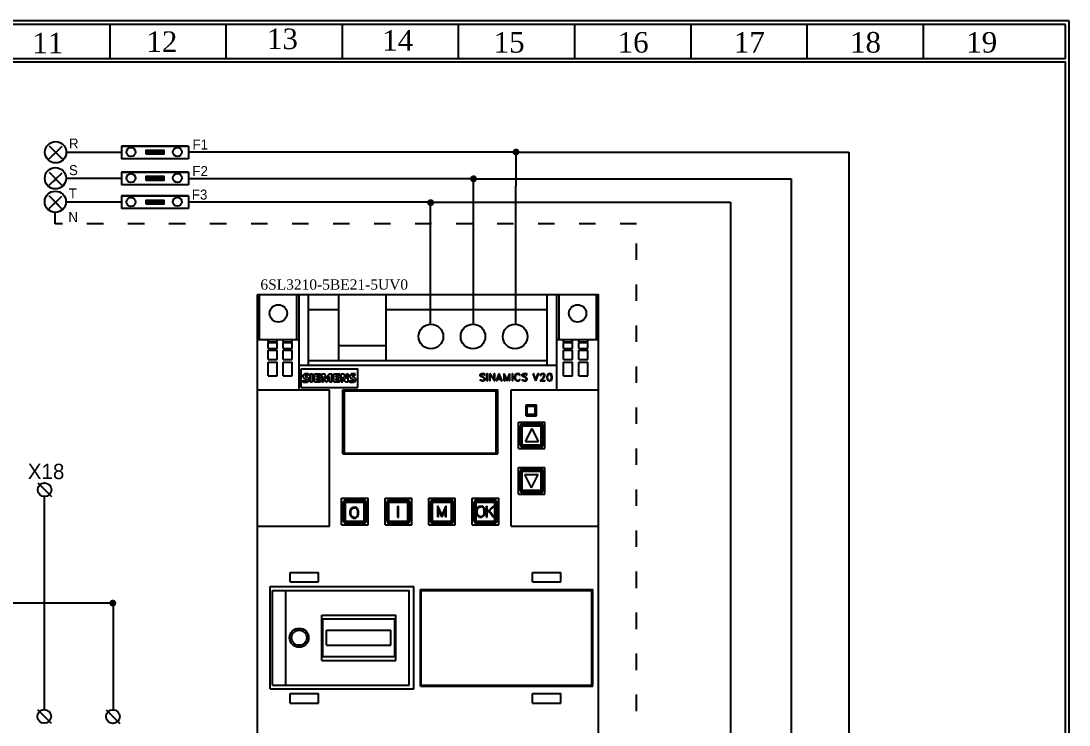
# Model space of a CAD drawing. Header units: millimetres. Extents: x 1989 to 2317, y -310 to -97.
# Drawn here: x 2163.9 to 2317.2, y -199.8 to -96.8 of the extents above; entities that cross this region are included whole.
import ezdxf

# ---------------------------------------------------------------- set-up
doc = ezdxf.new("R2010")
doc.units = ezdxf.units.MM
doc.header["$LTSCALE"] = 0.2
doc.linetypes.add('ACAD_ISO03W100', pattern=[30, 12, -18])
doc.linetypes.add('phl_thick', pattern=[0])
doc.layers.add('projection', color=7, linetype='Continuous')
doc.styles.add('20', font='BKANT.TTF')
doc.styles.add('BOOK', font='BKANT.TTF', dxfattribs={"height": 3})
doc.styles.get("Standard").update_dxf_attribs({"font": 'times.ttf'})

# ---------------------------------------------------------------- blocks, each defined once
blk = doc.blocks.new('TERMINAL')
blk.add_line((-1, 0), (1, -2))
blk.add_circle((0, -1), 1)

msp = doc.modelspace()

# ---------------------------------------------------------------- linework, layer by layer
at = {"color": 10}
for p, q in [((2317.24, -96.78), (1989.4, -96.78)), ((2317.24, -309.67), (2317.24, -96.78))]:
    msp.add_line(p, q, dxfattribs=at)
for p, q in [((2316.74, -97.28), (1989.9, -97.28)), ((2176.9, -97.28), (2176.9, -102.28)), ((2193.9, -102.28), (2193.9, -97.28)), ((2210.9, -97.28), (2210.9, -102.28)), ((2227.9, -102.28), (2227.9, -97.28)), ((2244.9, -97.28), (2244.9, -102.28)), ((2261.9, -97.28), (2261.9, -102.28)), ((2278.9, -97.28), (2278.9, -102.28)), ((2295.9, -97.28), (2295.9, -102.28)), ((2316.74, -102.28), (2316.74, -97.28)), ((1989.9, -102.28), (2316.74, -102.28)), ((1989.9, -102.78), (2316.74, -102.78)), ((2316.74, -309.17), (2316.74, -102.78)), ((2168.04, -116.96), (2169.93, -115.12)), ((2169.9, -116.97), (2168.06, -115.1)), ((2168.98, -116.04), (2168.67, -116.35)), ((2168.98, -116.04), (2169.9, -116.97)), ((2170.51, -115.99), (2178.6, -115.99)), ((2178.6, -115.08), (2188.42, -115.08)), ((2188.42, -115.08), (2178.6, -115.08)), ((2178.6, -115.08), (2178.6, -116.93)), ((2182.19, -115.99), (2184.81, -115.99)), ((2182.34, -116.28), (2182.34, -115.7)), ((2184.64, -116.28), (2184.64, -115.7)), ((2188.42, -115.08), (2188.42, -116.93)), ((2236.31, -115.99), (2188.5, -115.99)), ((2236.31, -115.99), (2285.01, -115.99)), ((2236.31, -115.99), (2236.31, -120.89)), ((2285.01, -115.99), (2285.01, -212.23)), ((2188.42, -116.93), (2178.6, -116.93)), ((2168.03, -120.83), (2169.92, -119)), ((2169.9, -120.84), (2168.05, -118.97)), ((2178.6, -118.89), (2188.42, -118.89)), ((2188.42, -118.89), (2178.6, -118.89)), ((2178.6, -118.89), (2178.6, -120.74)), ((2182.34, -120.1), (2182.34, -119.51)), ((2184.64, -120.1), (2184.64, -119.51)), ((2188.42, -118.89), (2188.42, -120.74)), ((2168.97, -119.91), (2168.66, -120.22)), ((2168.97, -119.91), (2169.9, -120.84)), ((2170.48, -119.8), (2178.58, -119.8)), ((2188.42, -120.74), (2178.6, -120.74)), ((2182.19, -119.8), (2184.81, -119.8)), ((2230.09, -119.89), (2188.5, -119.89)), ((2230.09, -141.16), (2230.09, -119.89)), ((2230.09, -119.89), (2276.6, -119.89)), ((2236.31, -141.15), (2236.31, -120.89)), ((2276.6, -119.89), (2276.6, -212.15)), ((2168, -124.23), (2169.88, -122.4)), ((2169.86, -124.25), (2168.01, -122.38)), ((2178.6, -122.37), (2188.42, -122.37)), ((2188.42, -122.37), (2178.6, -122.37)), ((2178.6, -122.37), (2178.6, -124.22)), ((2188.42, -122.37), (2188.42, -124.22)), ((2168.94, -123.31), (2168.63, -123.62)), ((2168.94, -123.31), (2169.86, -124.25)), ((2170.47, -123.23), (2178.6, -123.23)), ((2182.19, -123.28), (2184.81, -123.28)), ((2182.34, -123.57), (2182.34, -122.99)), ((2184.64, -123.57), (2184.64, -122.99)), ((2223.82, -123.28), (2188.4, -123.28)), ((2223.82, -141.14), (2223.82, -123.28)), ((2223.82, -123.28), (2267.69, -123.28)), ((2267.69, -123.28), (2267.69, -212.09)), ((2188.42, -124.22), (2178.6, -124.22)), ((2167.29, -166.37), (2167.29, -197.52)), ((2130.29, -181.86), (2177.36, -181.91)), ((2177.36, -181.91), (2177.36, -197.55))]:
    msp.add_line(p, q)
at = {"linetype": 'ACAD_ISO03W100'}
for p, q in [((2168.9, -126.44), (2168.9, -124.79)), ((2253.95, -126.44), (2168.9, -126.44)), ((2253.95, -239.74), (2253.95, -126.44))]:
    msp.add_line(p, q, dxfattribs=at)
for points in [[(2182.19, -116.28), (2182.19, -115.7), (2184.81, -115.7), (2184.81, -116.28)], [(2182.19, -120.1), (2182.19, -119.51), (2184.81, -119.51), (2184.81, -120.1)], [(2182.19, -123.57), (2182.19, -122.99), (2184.81, -122.99), (2184.81, -123.57)]]:
    msp.add_lwpolyline(points, close=True)
at = {"const_width": 0.5}
for points in [[(2236.08, -115.96, 1), (2236.58, -115.96, 1)], [(2229.86, -119.87, 1), (2230.36, -119.87, 1)], [(2223.59, -123.36, 1), (2224.09, -123.36, 1)], [(2177.08, -181.95, 1), (2177.58, -181.95, 1)]]:
    msp.add_lwpolyline(points, format="xyb", close=True, dxfattribs=at)
for centre, radius in [((2168.96, -115.99), 1.56), ((2179.98, -115.97), 0.657), ((2186.79, -115.95), 0.657), ((2168.94, -119.8), 1.56), ((2179.98, -119.78), 0.657), ((2186.79, -119.76), 0.657), ((2168.92, -123.24), 1.56), ((2179.98, -123.26), 0.657), ((2186.78, -123.24), 0.657)]:
    msp.add_circle(centre, radius)
at = {"layer": 'projection', "color": 7, "linetype": 'phl_thick'}
for p, q in [((2198.5, -136.79), (2248.38, -136.79)), ((2198.5, -143.39), (2198.5, -136.79)), ((2198.77, -143.39), (2198.77, -136.79)), ((2204.26, -143.39), (2204.26, -136.79)), ((2204.59, -136.8), (2205.98, -136.8)), ((2204.59, -150.74), (2204.59, -136.8)), ((2205.92, -136.8), (2205.92, -136.79)), ((2205.98, -136.8), (2210.41, -136.8)), ((2205.98, -147.15), (2205.98, -136.8)), ((2210.41, -146.48), (2210.41, -136.8)), ((2217.34, -136.8), (2242.28, -136.8)), ((2217.34, -146.48), (2217.34, -136.8)), ((2240.9, -147.15), (2240.9, -136.8)), ((2240.95, -136.8), (2240.95, -136.79)), ((2242.28, -150.74), (2242.28, -136.8)), ((2242.62, -143.39), (2242.62, -136.79)), ((2248.1, -143.39), (2248.1, -136.79)), ((2248.38, -143.39), (2248.38, -136.79)), ((2205.98, -139.01), (2210.41, -139.01)), ((2217.34, -139.01), (2240.9, -139.01)), ((2198.5, -143.39), (2204.59, -143.39)), ((2198.5, -219.93), (2198.5, -143.39)), ((2200.05, -143.71), (2200.05, -143.39)), ((2200.05, -143.71), (2201.37, -143.71)), ((2200.05, -143.84), (2201.37, -143.84)), ((2200.05, -144.69), (2200.05, -143.84)), ((2201.37, -143.71), (2201.37, -143.39)), ((2201.37, -144.69), (2201.37, -143.84)), ((2202.27, -143.71), (2202.27, -143.39)), ((2202.27, -143.71), (2203.59, -143.71)), ((2202.27, -143.84), (2203.59, -143.84)), ((2202.27, -144.69), (2202.27, -143.84)), ((2203.59, -143.71), (2203.59, -143.39)), ((2203.59, -144.69), (2203.59, -143.84)), ((2242.28, -143.39), (2243.29, -143.39)), ((2243.29, -143.39), (2244.61, -143.39)), ((2243.29, -143.71), (2243.29, -143.39)), ((2243.29, -143.71), (2244.61, -143.71)), ((2243.29, -143.84), (2244.61, -143.84)), ((2243.29, -144.69), (2243.29, -143.84)), ((2244.61, -143.39), (2245.5, -143.39)), ((2244.61, -143.71), (2244.61, -143.39)), ((2244.61, -144.69), (2244.61, -143.84)), ((2245.5, -143.39), (2246.82, -143.39)), ((2245.5, -143.71), (2245.5, -143.39)), ((2245.5, -143.71), (2246.82, -143.71)), ((2245.5, -143.84), (2246.82, -143.84)), ((2245.5, -144.69), (2245.5, -143.84)), ((2246.82, -143.39), (2248.38, -143.39)), ((2246.82, -143.71), (2246.82, -143.39)), ((2246.82, -144.69), (2246.82, -143.84)), ((2248.38, -219.93), (2248.38, -143.39)), ((2200.05, -144.69), (2201.37, -144.69)), ((2200.05, -144.95), (2201.37, -144.95)), ((2200.05, -146.33), (2200.05, -144.95)), ((2201.37, -146.33), (2201.37, -144.95)), ((2202.27, -144.69), (2203.59, -144.69)), ((2202.27, -144.95), (2203.59, -144.95)), ((2202.27, -146.33), (2202.27, -144.95)), ((2203.59, -146.33), (2203.59, -144.95)), ((2210.41, -144.27), (2217.34, -144.27)), ((2243.29, -144.69), (2244.61, -144.69)), ((2243.29, -144.95), (2244.61, -144.95)), ((2243.29, -146.33), (2243.29, -144.95)), ((2244.61, -146.33), (2244.61, -144.95)), ((2245.5, -144.69), (2246.82, -144.69)), ((2245.5, -144.95), (2246.82, -144.95)), ((2245.5, -146.33), (2245.5, -144.95)), ((2246.82, -146.33), (2246.82, -144.95)), ((2200.05, -146.33), (2201.37, -146.33)), ((2200.05, -146.72), (2201.37, -146.72)), ((2200.05, -148.68), (2200.05, -146.72)), ((2201.37, -148.68), (2201.37, -146.72)), ((2202.27, -146.33), (2203.59, -146.33)), ((2202.27, -146.72), (2203.59, -146.72)), ((2202.27, -148.68), (2202.27, -146.72)), ((2203.59, -148.68), (2203.59, -146.72)), ((2204.59, -147.15), (2242.28, -147.15)), ((2205.98, -146.48), (2240.9, -146.48)), ((2243.29, -146.33), (2244.61, -146.33)), ((2243.29, -146.72), (2244.61, -146.72)), ((2243.29, -148.68), (2243.29, -146.72)), ((2244.61, -148.68), (2244.61, -146.72)), ((2245.5, -146.33), (2246.82, -146.33)), ((2245.5, -146.72), (2246.82, -146.72)), ((2245.5, -148.68), (2245.5, -146.72)), ((2246.82, -148.68), (2246.82, -146.72)), ((2200.05, -148.68), (2201.37, -148.68)), ((2202.27, -148.68), (2203.59, -148.68)), ((2204.87, -147.66), (2213.18, -147.66)), ((2204.87, -150.43), (2204.87, -147.66)), ((2205.96, -148.65), (2205.96, -148.43)), ((2206.22, -148.42), (2206.57, -148.42)), ((2206.22, -149.6), (2206.22, -148.42)), ((2206.57, -149.6), (2206.57, -148.42)), ((2206.85, -148.42), (2207.72, -148.42)), ((2206.85, -149.6), (2206.85, -148.42)), ((2207.19, -148.63), (2207.72, -148.63)), ((2207.19, -148.9), (2207.19, -148.63)), ((2207.72, -148.63), (2207.72, -148.42)), ((2207.93, -148.42), (2208.36, -148.42)), ((2207.93, -149.6), (2207.93, -148.42)), ((2208.66, -149.14), (2208.36, -148.42)), ((2208.66, -149.14), (2208.97, -148.42)), ((2208.97, -148.42), (2209.39, -148.42)), ((2209.39, -149.6), (2209.39, -148.42)), ((2209.65, -148.42), (2210.53, -148.42)), ((2209.65, -149.6), (2209.65, -148.42)), ((2210, -148.63), (2210.53, -148.63)), ((2210, -148.9), (2210, -148.63)), ((2210.53, -148.63), (2210.53, -148.42)), ((2210.74, -148.42), (2211.12, -148.42)), ((2210.74, -149.6), (2210.74, -148.42)), ((2211.54, -149.16), (2211.12, -148.42)), ((2211.54, -148.42), (2211.77, -148.42)), ((2211.54, -149.16), (2211.54, -148.42)), ((2211.77, -149.6), (2211.77, -148.42)), ((2212.79, -148.65), (2212.79, -148.43)), ((2213.18, -150.43), (2213.18, -147.66)), ((2231.07, -148.52), (2231.17, -148.42)), ((2231.07, -148.63), (2231.07, -148.52)), ((2231.12, -148.74), (2231.07, -148.63)), ((2231.17, -148.79), (2231.12, -148.74)), ((2231.14, -148.53), (2231.19, -148.49)), ((2231.14, -148.63), (2231.14, -148.53)), ((2231.19, -148.72), (2231.14, -148.63)), ((2231.17, -148.42), (2231.33, -148.36)), ((2231.19, -148.49), (2231.33, -148.44)), ((2231.29, -148.77), (2231.19, -148.72)), ((2231.33, -148.36), (2231.54, -148.36)), ((2231.33, -148.44), (2231.53, -148.44)), ((2231.63, -148.49), (2231.53, -148.44)), ((2231.69, -148.42), (2231.54, -148.36)), ((2231.68, -148.54), (2231.63, -148.49)), ((2231.68, -148.54), (2231.81, -148.54)), ((2231.81, -148.54), (2231.69, -148.42)), ((2232.08, -148.36), (2232.16, -148.36)), ((2232.08, -149.45), (2232.08, -148.36)), ((2232.16, -149.45), (2232.16, -148.36)), ((2232.48, -148.36), (2232.5, -148.36)), ((2232.48, -149.45), (2232.48, -148.36)), ((2233.14, -149.25), (2232.5, -148.36)), ((2233.2, -149.45), (2232.56, -148.56)), ((2232.56, -149.45), (2232.56, -148.56)), ((2233.14, -148.36), (2233.22, -148.36)), ((2233.14, -149.25), (2233.14, -148.36)), ((2233.22, -149.45), (2233.22, -148.36)), ((2233.45, -149.45), (2233.86, -148.36)), ((2233.65, -149.12), (2233.87, -148.55)), ((2233.86, -148.36), (2233.88, -148.36)), ((2234.09, -149.12), (2233.87, -148.55)), ((2234.29, -149.45), (2233.88, -148.36)), ((2234.59, -148.36), (2234.61, -148.36)), ((2234.59, -149.45), (2234.59, -148.36)), ((2235.01, -149.26), (2234.61, -148.36)), ((2235, -149.45), (2234.67, -148.68)), ((2234.67, -149.45), (2234.67, -148.68)), ((2235.01, -149.26), (2235.41, -148.36)), ((2235.02, -149.45), (2235.35, -148.68)), ((2235.35, -149.45), (2235.35, -148.68)), ((2235.41, -148.36), (2235.43, -148.36)), ((2235.43, -149.45), (2235.43, -148.36)), ((2235.81, -148.36), (2235.88, -148.36)), ((2235.81, -149.45), (2235.81, -148.36)), ((2235.88, -149.45), (2235.88, -148.36)), ((2236.15, -148.78), (2236.2, -148.62)), ((2236.2, -148.62), (2236.25, -148.52)), ((2236.23, -148.78), (2236.28, -148.63)), ((2236.25, -148.52), (2236.36, -148.42)), ((2236.28, -148.63), (2236.37, -148.48)), ((2236.36, -148.42), (2236.46, -148.36)), ((2236.37, -148.48), (2236.47, -148.44)), ((2236.46, -148.36), (2236.67, -148.36)), ((2236.47, -148.44), (2236.67, -148.44)), ((2236.78, -148.42), (2236.67, -148.36)), ((2236.76, -148.49), (2236.67, -148.44)), ((2236.81, -148.53), (2236.76, -148.49)), ((2236.88, -148.52), (2236.78, -148.42)), ((2236.87, -148.64), (2236.81, -148.53)), ((2236.87, -148.64), (2236.94, -148.64)), ((2236.94, -148.64), (2236.88, -148.52)), ((2237.22, -148.52), (2237.33, -148.42)), ((2237.22, -148.63), (2237.22, -148.52)), ((2237.27, -148.74), (2237.22, -148.63)), ((2237.33, -148.79), (2237.27, -148.74)), ((2237.29, -148.53), (2237.34, -148.49)), ((2237.29, -148.63), (2237.29, -148.53)), ((2237.34, -148.72), (2237.29, -148.63)), ((2237.33, -148.42), (2237.48, -148.36)), ((2237.34, -148.49), (2237.49, -148.44)), ((2237.44, -148.77), (2237.34, -148.72)), ((2237.48, -148.36), (2237.69, -148.36)), ((2237.49, -148.44), (2237.68, -148.44)), ((2237.78, -148.49), (2237.68, -148.44)), ((2237.84, -148.42), (2237.69, -148.36)), ((2237.83, -148.54), (2237.78, -148.49)), ((2237.83, -148.54), (2237.97, -148.54)), ((2237.97, -148.54), (2237.84, -148.42)), ((2239.24, -149.45), (2238.82, -148.36)), ((2238.82, -148.36), (2238.9, -148.36)), ((2239.25, -149.26), (2238.9, -148.36)), ((2239.25, -149.26), (2239.59, -148.36)), ((2239.25, -149.45), (2239.67, -148.36)), ((2239.59, -148.36), (2239.67, -148.36)), ((2239.93, -148.57), (2239.98, -148.47)), ((2239.93, -148.64), (2239.93, -148.57)), ((2239.93, -148.64), (2240, -148.64)), ((2239.98, -148.47), (2240.03, -148.42)), ((2240, -148.58), (2240.05, -148.48)), ((2240, -148.64), (2240, -148.58)), ((2240.03, -148.42), (2240.14, -148.36)), ((2240.05, -148.48), (2240.15, -148.44)), ((2240.14, -148.36), (2240.35, -148.36)), ((2240.15, -148.44), (2240.34, -148.44)), ((2240.44, -148.48), (2240.34, -148.44)), ((2240.45, -148.42), (2240.35, -148.36)), ((2240.49, -148.58), (2240.44, -148.48)), ((2240.44, -148.77), (2240.49, -148.68)), ((2240.51, -148.47), (2240.45, -148.42)), ((2240.49, -148.68), (2240.49, -148.58)), ((2240.56, -148.58), (2240.51, -148.47)), ((2240.51, -148.79), (2240.56, -148.68)), ((2240.56, -148.68), (2240.56, -148.58)), ((2240.88, -148.83), (2240.93, -148.57)), ((2240.93, -148.57), (2241.03, -148.42)), ((2240.95, -148.83), (2241, -148.58)), ((2241, -148.58), (2241.07, -148.48)), ((2241.03, -148.42), (2241.19, -148.36)), ((2241.07, -148.48), (2241.19, -148.44)), ((2241.19, -148.36), (2241.29, -148.36)), ((2241.19, -148.44), (2241.29, -148.44)), ((2241.45, -148.42), (2241.29, -148.36)), ((2241.42, -148.48), (2241.29, -148.44)), ((2241.48, -148.58), (2241.42, -148.48)), ((2241.56, -148.57), (2241.45, -148.42)), ((2241.54, -148.83), (2241.48, -148.58)), ((2241.61, -148.83), (2241.56, -148.57)), ((2243.29, -148.68), (2244.61, -148.68)), ((2245.5, -148.68), (2246.82, -148.68)), ((2205.15, -149.57), (2205.15, -149.33)), ((2205.78, -148.9), (2205.57, -148.8)), ((2206.22, -149.6), (2206.57, -149.6)), ((2206.85, -149.6), (2207.72, -149.6)), ((2207.19, -148.9), (2207.65, -148.9)), ((2207.19, -149.1), (2207.65, -149.1)), ((2207.19, -149.38), (2207.19, -149.1)), ((2207.19, -149.38), (2207.72, -149.38)), ((2207.65, -149.1), (2207.65, -148.9)), ((2207.72, -149.6), (2207.72, -149.38)), ((2207.93, -149.6), (2208.16, -149.6)), ((2208.49, -149.6), (2208.16, -148.82)), ((2208.16, -149.6), (2208.16, -148.82)), ((2208.49, -149.6), (2208.71, -149.6)), ((2208.71, -149.6), (2209.05, -148.82)), ((2209.05, -149.6), (2209.05, -148.82)), ((2209.05, -149.6), (2209.39, -149.6)), ((2209.65, -149.6), (2210.53, -149.6)), ((2210, -148.9), (2210.46, -148.9)), ((2210, -149.1), (2210.46, -149.1)), ((2210, -149.38), (2210, -149.1)), ((2210, -149.38), (2210.53, -149.38)), ((2210.46, -149.1), (2210.46, -148.9)), ((2210.53, -149.6), (2210.53, -149.38)), ((2210.74, -149.6), (2210.98, -149.6)), ((2211.4, -149.6), (2210.98, -148.85)), ((2210.98, -149.6), (2210.98, -148.85)), ((2211.4, -149.6), (2211.77, -149.6)), ((2211.99, -149.57), (2211.99, -149.33)), ((2212.62, -148.9), (2212.41, -148.8)), ((2231.17, -149.4), (2231.05, -149.28)), ((2231.05, -149.28), (2231.18, -149.28)), ((2231.28, -148.84), (2231.17, -148.79)), ((2231.33, -149.45), (2231.17, -149.4)), ((2231.24, -149.33), (2231.18, -149.28)), ((2231.33, -149.38), (2231.24, -149.33)), ((2231.53, -148.94), (2231.28, -148.84)), ((2231.54, -148.87), (2231.29, -148.77)), ((2231.33, -149.38), (2231.53, -149.38)), ((2231.33, -149.45), (2231.54, -149.45)), ((2231.63, -148.99), (2231.53, -148.94)), ((2231.53, -149.38), (2231.68, -149.33)), ((2231.64, -148.92), (2231.54, -148.87)), ((2231.54, -149.45), (2231.69, -149.4)), ((2231.68, -149.04), (2231.63, -148.99)), ((2231.75, -149.03), (2231.64, -148.92)), ((2231.73, -149.14), (2231.68, -149.04)), ((2231.68, -149.33), (2231.73, -149.28)), ((2231.69, -149.4), (2231.8, -149.29)), ((2231.73, -149.28), (2231.73, -149.14)), ((2231.8, -149.13), (2231.75, -149.03)), ((2231.8, -149.29), (2231.8, -149.13)), ((2232.08, -149.45), (2232.16, -149.45)), ((2232.48, -149.45), (2232.56, -149.45)), ((2233.2, -149.45), (2233.22, -149.45)), ((2233.45, -149.45), (2233.52, -149.45)), ((2233.52, -149.45), (2233.62, -149.19)), ((2233.62, -149.19), (2234.12, -149.19)), ((2233.65, -149.12), (2234.09, -149.12)), ((2234.22, -149.45), (2234.12, -149.19)), ((2234.22, -149.45), (2234.29, -149.45)), ((2234.59, -149.45), (2234.67, -149.45)), ((2235, -149.45), (2235.02, -149.45)), ((2235.35, -149.45), (2235.43, -149.45)), ((2235.81, -149.45), (2235.88, -149.45)), ((2236.15, -149.03), (2236.15, -148.78)), ((2236.2, -149.19), (2236.15, -149.03)), ((2236.25, -149.29), (2236.2, -149.19)), ((2236.23, -149.03), (2236.23, -148.78)), ((2236.28, -149.18), (2236.23, -149.03)), ((2236.36, -149.4), (2236.25, -149.29)), ((2236.37, -149.33), (2236.28, -149.18)), ((2236.46, -149.45), (2236.36, -149.4)), ((2236.47, -149.38), (2236.37, -149.33)), ((2236.46, -149.45), (2236.67, -149.45)), ((2236.47, -149.38), (2236.67, -149.38)), ((2236.67, -149.38), (2236.76, -149.33)), ((2236.67, -149.45), (2236.78, -149.4)), ((2236.76, -149.33), (2236.81, -149.28)), ((2236.78, -149.4), (2236.88, -149.29)), ((2236.81, -149.28), (2236.87, -149.17)), ((2236.87, -149.17), (2236.94, -149.17)), ((2236.88, -149.29), (2236.94, -149.17)), ((2237.33, -149.4), (2237.2, -149.28)), ((2237.2, -149.28), (2237.34, -149.28)), ((2237.43, -148.84), (2237.33, -148.79)), ((2237.48, -149.45), (2237.33, -149.4)), ((2237.39, -149.33), (2237.34, -149.28)), ((2237.49, -149.38), (2237.39, -149.33)), ((2237.68, -148.94), (2237.43, -148.84)), ((2237.69, -148.87), (2237.44, -148.77)), ((2237.48, -149.45), (2237.69, -149.45)), ((2237.49, -149.38), (2237.68, -149.38)), ((2237.78, -148.99), (2237.68, -148.94)), ((2237.68, -149.38), (2237.83, -149.33)), ((2237.8, -148.92), (2237.69, -148.87)), ((2237.69, -149.45), (2237.84, -149.4)), ((2237.83, -149.04), (2237.78, -148.99)), ((2237.9, -149.03), (2237.8, -148.92)), ((2237.88, -149.14), (2237.83, -149.04)), ((2237.83, -149.33), (2237.88, -149.28)), ((2237.84, -149.4), (2237.95, -149.29)), ((2237.88, -149.28), (2237.88, -149.14)), ((2237.95, -149.13), (2237.9, -149.03)), ((2237.95, -149.29), (2237.95, -149.13)), ((2239.24, -149.45), (2239.25, -149.45)), ((2239.86, -149.45), (2240.29, -148.97)), ((2239.86, -149.45), (2240.61, -149.45)), ((2240.02, -149.38), (2240.35, -148.99)), ((2240.02, -149.38), (2240.61, -149.38)), ((2240.29, -148.97), (2240.44, -148.77)), ((2240.35, -148.99), (2240.51, -148.79)), ((2240.61, -149.45), (2240.61, -149.38)), ((2240.88, -148.98), (2240.88, -148.83)), ((2240.93, -149.24), (2240.88, -148.98)), ((2241.03, -149.4), (2240.93, -149.24)), ((2240.95, -148.98), (2240.95, -148.83)), ((2241, -149.23), (2240.95, -148.98)), ((2241.07, -149.33), (2241, -149.23)), ((2241.19, -149.45), (2241.03, -149.4)), ((2241.19, -149.38), (2241.07, -149.33)), ((2241.19, -149.38), (2241.29, -149.38)), ((2241.19, -149.45), (2241.29, -149.45)), ((2241.29, -149.38), (2241.42, -149.33)), ((2241.29, -149.45), (2241.45, -149.4)), ((2241.42, -149.33), (2241.48, -149.23)), ((2241.45, -149.4), (2241.56, -149.24)), ((2241.48, -149.23), (2241.54, -148.98)), ((2241.54, -148.98), (2241.54, -148.83)), ((2241.56, -149.24), (2241.61, -148.98)), ((2241.61, -148.98), (2241.61, -148.83)), ((2198.5, -150.74), (2204.59, -150.74)), ((2204.59, -150.74), (2209.03, -150.74)), ((2204.87, -150.43), (2213.18, -150.43)), ((2209.03, -170.69), (2209.03, -150.74)), ((2210.97, -150.76), (2233.69, -150.76)), ((2210.97, -160.13), (2210.97, -150.76)), ((2211.25, -150.87), (2233.41, -150.87)), ((2211.25, -160.02), (2211.25, -150.87)), ((2212.78, -150.87), (2212.78, -150.76)), ((2214.11, -150.87), (2214.11, -150.76)), ((2216.11, -150.87), (2216.11, -150.76)), ((2217.44, -150.87), (2217.44, -150.76)), ((2219.43, -150.87), (2219.43, -150.76)), ((2220.76, -150.87), (2220.76, -150.76)), ((2222.76, -150.87), (2222.76, -150.76)), ((2224.09, -150.87), (2224.09, -150.76)), ((2226.08, -150.87), (2226.08, -150.76)), ((2227.41, -150.87), (2227.41, -150.76)), ((2229.41, -150.87), (2229.41, -150.76)), ((2230.74, -150.87), (2230.74, -150.76)), ((2232.73, -150.87), (2232.73, -150.76)), ((2233.41, -160.02), (2233.41, -150.87)), ((2233.69, -160.13), (2233.69, -150.76)), ((2235.63, -150.74), (2248.38, -150.74)), ((2235.63, -170.69), (2235.63, -150.74)), ((2237.79, -152.92), (2239.32, -152.92)), ((2237.79, -154.53), (2237.79, -152.92)), ((2237.86, -154.3), (2237.86, -153.14)), ((2237.97, -153.14), (2237.89, -153.06)), ((2237.97, -153.02), (2239.14, -153.02)), ((2237.97, -153.14), (2239.14, -153.14)), ((2237.97, -154.3), (2237.97, -153.14)), ((2239.14, -153.14), (2239.22, -153.06)), ((2239.14, -154.3), (2239.14, -153.14)), ((2239.25, -154.3), (2239.25, -153.14)), ((2239.32, -154.53), (2239.32, -152.92)), ((2210.97, -153.48), (2211.25, -153.48)), ((2237.79, -154.53), (2239.32, -154.53)), ((2237.89, -154.39), (2237.97, -154.3)), ((2237.97, -154.3), (2239.14, -154.3)), ((2237.97, -154.42), (2239.14, -154.42)), ((2239.22, -154.39), (2239.14, -154.3)), ((2236.68, -155.47), (2240.56, -155.47)), ((2236.68, -159.35), (2236.68, -155.47)), ((2236.96, -158.79), (2236.96, -156.02)), ((2237.24, -156.02), (2237.04, -155.83)), ((2237.24, -155.75), (2240.01, -155.75)), ((2237.24, -156.02), (2240.01, -156.02)), ((2237.24, -158.79), (2237.24, -156.02)), ((2237.7, -158.33), (2238.67, -156.39)), ((2239.64, -158.33), (2238.67, -156.39)), ((2240.01, -156.02), (2240.21, -155.83)), ((2240.01, -158.79), (2240.01, -156.02)), ((2240.29, -158.79), (2240.29, -156.02)), ((2240.56, -159.35), (2240.56, -155.47)), ((2236.68, -159.35), (2240.56, -159.35)), ((2237.04, -158.99), (2237.24, -158.79)), ((2237.24, -158.79), (2240.01, -158.79)), ((2237.24, -159.07), (2240.01, -159.07)), ((2237.7, -158.33), (2239.64, -158.33)), ((2240.21, -158.99), (2240.01, -158.79)), ((2210.97, -160.13), (2233.69, -160.13)), ((2211.25, -160.02), (2233.41, -160.02)), ((2236.68, -162.12), (2240.56, -162.12)), ((2236.68, -166), (2236.68, -162.12)), ((2237.24, -162.67), (2237.04, -162.48)), ((2237.24, -162.4), (2240.01, -162.4)), ((2240.01, -162.67), (2240.21, -162.48)), ((2240.56, -166), (2240.56, -162.12)), ((2236.96, -165.45), (2236.96, -162.67)), ((2237.24, -162.67), (2240.01, -162.67)), ((2237.24, -165.45), (2237.24, -162.67)), ((2238.58, -165.08), (2237.61, -163.14)), ((2237.61, -163.14), (2239.55, -163.14)), ((2238.58, -165.08), (2239.55, -163.14)), ((2240.01, -165.45), (2240.01, -162.67)), ((2240.29, -165.45), (2240.29, -162.67)), ((2237.04, -165.64), (2237.24, -165.45)), ((2237.24, -165.45), (2240.01, -165.45)), ((2240.21, -165.64), (2240.01, -165.45)), ((2210.81, -166.61), (2214.69, -166.61)), ((2210.81, -170.49), (2210.81, -166.61)), ((2211.36, -167.17), (2211.16, -166.97)), ((2211.36, -166.89), (2214.13, -166.89)), ((2214.13, -167.17), (2214.32, -166.97)), ((2214.69, -170.49), (2214.69, -166.61)), ((2217.18, -166.61), (2221.06, -166.61)), ((2217.18, -170.49), (2217.18, -166.61)), ((2217.73, -167.17), (2217.53, -166.97)), ((2217.73, -166.89), (2220.5, -166.89)), ((2220.5, -167.17), (2220.7, -166.97)), ((2221.06, -170.49), (2221.06, -166.61)), ((2223.55, -166.61), (2227.43, -166.61)), ((2223.55, -170.49), (2223.55, -166.61)), ((2224.1, -167.17), (2223.91, -166.97)), ((2224.1, -166.89), (2226.87, -166.89)), ((2226.87, -167.17), (2227.07, -166.97)), ((2227.43, -170.49), (2227.43, -166.61)), ((2229.93, -166.61), (2233.81, -166.61)), ((2229.93, -170.49), (2229.93, -166.61)), ((2230.48, -167.17), (2230.28, -166.97)), ((2230.48, -166.89), (2233.25, -166.89)), ((2233.25, -167.17), (2233.44, -166.97)), ((2233.81, -170.49), (2233.81, -166.61)), ((2236.68, -166), (2240.56, -166)), ((2237.24, -165.72), (2240.01, -165.72)), ((2211.08, -169.94), (2211.08, -167.17)), ((2211.36, -167.17), (2214.13, -167.17)), ((2211.36, -169.94), (2211.36, -167.17)), ((2212.05, -168.52), (2212.13, -168.28)), ((2212.05, -168.9), (2212.05, -168.52)), ((2212.13, -168.28), (2212.21, -168.13)), ((2212.16, -168.52), (2212.23, -168.3)), ((2212.16, -168.89), (2212.16, -168.52)), ((2212.21, -168.13), (2212.36, -167.97)), ((2212.23, -168.3), (2212.38, -168.08)), ((2212.36, -167.97), (2212.52, -167.89)), ((2212.38, -168.08), (2212.58, -168)), ((2212.52, -167.89), (2212.83, -167.89)), ((2212.58, -168), (2212.75, -168)), ((2212.97, -168.08), (2212.75, -168)), ((2212.99, -167.97), (2212.83, -167.89)), ((2213.12, -168.3), (2212.97, -168.08)), ((2213.15, -168.13), (2212.99, -167.97)), ((2213.19, -168.52), (2213.12, -168.3)), ((2213.22, -168.28), (2213.15, -168.13)), ((2213.19, -168.89), (2213.19, -168.52)), ((2213.3, -168.52), (2213.22, -168.28)), ((2213.3, -168.9), (2213.3, -168.52)), ((2214.13, -169.94), (2214.13, -167.17)), ((2214.4, -169.94), (2214.4, -167.17)), ((2217.45, -169.94), (2217.45, -167.17)), ((2217.73, -167.17), (2220.5, -167.17)), ((2217.73, -169.94), (2217.73, -167.17)), ((2219.04, -167.78), (2219.15, -167.78)), ((2219.04, -169.41), (2219.04, -167.78)), ((2219.15, -169.41), (2219.15, -167.78)), ((2220.5, -169.94), (2220.5, -167.17)), ((2220.78, -169.94), (2220.78, -167.17)), ((2223.83, -169.94), (2223.83, -167.17)), ((2224.1, -167.17), (2226.87, -167.17)), ((2224.1, -169.94), (2224.1, -167.17)), ((2224.87, -167.73), (2224.9, -167.73)), ((2224.87, -169.35), (2224.87, -167.73)), ((2225.5, -169.07), (2224.9, -167.73)), ((2225.49, -169.35), (2224.98, -168.2)), ((2224.98, -169.35), (2224.98, -168.2)), ((2225.5, -169.07), (2226.1, -167.73)), ((2225.51, -169.35), (2226.01, -168.2)), ((2226.01, -169.35), (2226.01, -168.2)), ((2226.1, -167.73), (2226.12, -167.73)), ((2226.12, -169.35), (2226.12, -167.73)), ((2226.87, -169.94), (2226.87, -167.17)), ((2227.15, -169.94), (2227.15, -167.17)), ((2230.2, -169.94), (2230.2, -167.17)), ((2230.48, -167.17), (2233.25, -167.17)), ((2230.48, -169.94), (2230.48, -167.17)), ((2230.53, -168.38), (2230.61, -168.14)), ((2230.53, -168.76), (2230.53, -168.38)), ((2230.61, -168.14), (2230.68, -167.99)), ((2230.64, -168.38), (2230.71, -168.16)), ((2230.64, -168.76), (2230.64, -168.38)), ((2230.68, -167.99), (2230.84, -167.83)), ((2230.71, -168.16), (2230.86, -167.94)), ((2230.84, -167.83), (2231, -167.75)), ((2230.86, -167.94), (2231.08, -167.86)), ((2231, -167.75), (2231.31, -167.75)), ((2231.08, -167.86), (2231.23, -167.86)), ((2231.45, -167.94), (2231.23, -167.86)), ((2231.47, -167.83), (2231.31, -167.75)), ((2231.6, -168.16), (2231.45, -167.94)), ((2231.62, -167.99), (2231.47, -167.83)), ((2231.67, -168.38), (2231.6, -168.16)), ((2231.7, -168.14), (2231.62, -167.99)), ((2231.67, -168.76), (2231.67, -168.38)), ((2231.78, -168.38), (2231.7, -168.14)), ((2231.78, -168.76), (2231.78, -168.38)), ((2232, -167.75), (2232.1, -167.75)), ((2232, -169.38), (2232, -167.75)), ((2232.1, -168.64), (2232.99, -167.75)), ((2232.1, -168.64), (2232.1, -167.75)), ((2232.1, -168.76), (2232.34, -168.52)), ((2232.99, -169.38), (2232.34, -168.52)), ((2232.41, -168.46), (2233.12, -167.75)), ((2233.11, -169.38), (2232.41, -168.46)), ((2232.99, -167.75), (2233.12, -167.75)), ((2233.25, -169.94), (2233.25, -167.17)), ((2233.53, -169.94), (2233.53, -167.17)), ((2211.16, -170.14), (2211.36, -169.94)), ((2211.36, -169.94), (2214.13, -169.94)), ((2211.36, -170.22), (2214.13, -170.22)), ((2212.13, -169.13), (2212.05, -168.9)), ((2212.21, -169.29), (2212.13, -169.13)), ((2212.23, -169.12), (2212.16, -168.89)), ((2212.36, -169.44), (2212.21, -169.29)), ((2212.38, -169.34), (2212.23, -169.12)), ((2212.52, -169.52), (2212.36, -169.44)), ((2212.6, -169.41), (2212.38, -169.34)), ((2212.52, -169.52), (2212.83, -169.52)), ((2212.6, -169.41), (2212.75, -169.41)), ((2212.75, -169.41), (2212.97, -169.34)), ((2212.83, -169.52), (2212.99, -169.44)), ((2212.97, -169.34), (2213.12, -169.12)), ((2212.99, -169.44), (2213.15, -169.29)), ((2213.12, -169.12), (2213.19, -168.89)), ((2213.15, -169.29), (2213.22, -169.13)), ((2213.22, -169.13), (2213.3, -168.9)), ((2214.32, -170.14), (2214.13, -169.94)), ((2217.53, -170.14), (2217.73, -169.94)), ((2217.73, -169.94), (2220.5, -169.94)), ((2217.73, -170.22), (2220.5, -170.22)), ((2219.04, -169.41), (2219.15, -169.41)), ((2220.7, -170.14), (2220.5, -169.94)), ((2223.91, -170.14), (2224.1, -169.94)), ((2224.1, -169.94), (2226.87, -169.94)), ((2224.1, -170.22), (2226.87, -170.22)), ((2224.87, -169.35), (2224.98, -169.35)), ((2225.49, -169.35), (2225.51, -169.35)), ((2226.01, -169.35), (2226.12, -169.35)), ((2227.07, -170.14), (2226.87, -169.94)), ((2230.28, -170.14), (2230.48, -169.94)), ((2230.48, -169.94), (2233.25, -169.94)), ((2230.48, -170.22), (2233.25, -170.22)), ((2230.61, -168.99), (2230.53, -168.76)), ((2230.68, -169.15), (2230.61, -168.99)), ((2230.71, -168.98), (2230.64, -168.76)), ((2230.84, -169.3), (2230.68, -169.15)), ((2230.86, -169.2), (2230.71, -168.98)), ((2231, -169.38), (2230.84, -169.3)), ((2231.08, -169.27), (2230.86, -169.2)), ((2231, -169.38), (2231.31, -169.38)), ((2231.08, -169.27), (2231.24, -169.27)), ((2231.24, -169.27), (2231.45, -169.2)), ((2231.31, -169.38), (2231.47, -169.3)), ((2231.45, -169.2), (2231.6, -168.98)), ((2231.47, -169.3), (2231.62, -169.15)), ((2231.6, -168.98), (2231.67, -168.76)), ((2231.62, -169.15), (2231.7, -168.99)), ((2231.7, -168.99), (2231.78, -168.76)), ((2232, -169.38), (2232.1, -169.38)), ((2232.1, -169.38), (2232.1, -168.76)), ((2232.99, -169.38), (2233.11, -169.38)), ((2233.44, -170.14), (2233.25, -169.94)), ((2198.5, -170.69), (2209.03, -170.69)), ((2210.81, -170.49), (2214.69, -170.49)), ((2217.18, -170.49), (2221.06, -170.49)), ((2223.55, -170.49), (2227.43, -170.49)), ((2229.93, -170.49), (2233.81, -170.49)), ((2235.63, -170.69), (2248.38, -170.69)), ((2203.26, -177.45), (2207.42, -177.45)), ((2203.26, -178.84), (2203.26, -177.45)), ((2207.42, -178.84), (2207.42, -177.45)), ((2238.74, -177.45), (2242.89, -177.45)), ((2238.74, -178.84), (2238.74, -177.45)), ((2242.89, -178.84), (2242.89, -177.45)), ((2203.26, -178.84), (2207.42, -178.84)), ((2238.74, -178.84), (2242.89, -178.84)), ((2200.33, -179.53), (2221.39, -179.53)), ((2200.33, -194.49), (2200.33, -179.53)), ((2200.71, -180.08), (2220.67, -180.08)), ((2200.71, -193.94), (2200.71, -180.08)), ((2202.65, -193.94), (2202.65, -180.08)), ((2220.67, -193.94), (2220.67, -180.08)), ((2221.39, -194.49), (2221.39, -179.53)), ((2222.33, -179.97), (2247.55, -179.97)), ((2222.33, -194.11), (2222.33, -179.97)), ((2222.47, -180.11), (2247.41, -180.11)), ((2222.47, -193.97), (2222.47, -180.11)), ((2247.41, -193.97), (2247.41, -180.11)), ((2247.55, -194.11), (2247.55, -179.97)), ((2207.92, -183.69), (2218.73, -183.69)), ((2207.92, -190.34), (2207.92, -183.69)), ((2218.73, -190.34), (2218.73, -183.69)), ((2208.06, -184.24), (2218.59, -184.24)), ((2208.06, -189.78), (2208.06, -184.24)), ((2218.59, -189.78), (2218.59, -184.24)), ((2208.61, -185.9), (2218.03, -185.9)), ((2208.61, -188.12), (2208.61, -185.9)), ((2218.03, -188.12), (2218.03, -185.9)), ((2208.61, -188.12), (2218.03, -188.12)), ((2208.06, -189.78), (2218.59, -189.78)), ((2207.92, -190.34), (2218.73, -190.34)), ((2200.33, -194.49), (2221.39, -194.49)), ((2200.71, -193.94), (2220.67, -193.94)), ((2222.33, -194.11), (2247.55, -194.11)), ((2222.47, -193.97), (2247.41, -193.97)), ((2203.26, -195.19), (2207.42, -195.19)), ((2203.26, -196.57), (2203.26, -195.19)), ((2207.42, -196.57), (2207.42, -195.19)), ((2238.74, -195.19), (2242.89, -195.19)), ((2238.74, -196.57), (2238.74, -195.19)), ((2242.89, -196.57), (2242.89, -195.19)), ((2203.26, -196.57), (2207.42, -196.57)), ((2238.74, -196.57), (2242.89, -196.57))]:
    msp.add_line(p, q, dxfattribs=at)
for centre, radius in [((2201.55, -139.56), 1.27), ((2245.33, -139.56), 1.27), ((2223.88, -142.95), 1.8), ((2230.03, -142.95), 1.8), ((2236.19, -142.95), 1.8), ((2204.59, -187.01), 1.39), ((2204.59, -187.01), 1.11)]:
    msp.add_circle(centre, radius, dxfattribs=at)
for centre, radius, start, end in [((2205.44, -148.75), 0.323, 153.4064, 207.9181), ((2205.49, -148.8), 0.391, 101.937, 149.891), ((2205.66, -149.54), 1.15, 74.8869, 102.4236), ((2205.52, -148.69), 0.0698, 144.8609, 206.9676), ((2205.69, -148.51), 0.314, 223.0237, 247.9965), ((2205.57, -148.75), 0.139, 95.0873, 138.8883), ((2205.65, -149.52), 0.922, 70.6948, 95.8427), ((2212.28, -148.75), 0.323, 153.4065, 207.9181), ((2212.33, -148.8), 0.391, 101.9369, 149.891), ((2212.49, -149.54), 1.15, 74.8869, 102.4236), ((2212.36, -148.69), 0.0698, 144.8608, 206.9675), ((2212.41, -148.75), 0.139, 95.0874, 138.8882), ((2212.53, -148.51), 0.314, 223.0236, 247.9965), ((2212.49, -149.52), 0.922, 70.6948, 95.8427), ((2205.58, -148.19), 1.22, 249.4056, 266.6659), ((2205.52, -148.11), 1.51, 255.8458, 278.7406), ((2205.56, -148.64), 0.479, 212.4234, 248.5567), ((2203.29, -154.12), 5.45, 64.1587, 67.4003), ((2205.53, -149.06), 0.348, 266.0665, 292.8581), ((2205.62, -149.3), 0.1, 0.732, 61.854), ((2205.63, -149.3), 0.0873, 293.1046, 0.0799), ((2205.65, -149.19), 0.423, 283.3853, 330.2963), ((2205.59, -149.36), 0.498, 32.199, 67.0969), ((2205.71, -149.25), 0.344, 333.8975, 27.0575), ((2212.4, -148.64), 0.479, 212.4234, 248.5568), ((2212.42, -148.19), 1.22, 249.4056, 266.6659), ((2212.35, -148.11), 1.51, 255.8458, 278.7406), ((2210.13, -154.12), 5.45, 64.1587, 67.4003), ((2212.37, -149.06), 0.348, 266.0666, 292.8581), ((2212.46, -149.3), 0.1, 0.732, 61.8541), ((2212.47, -149.3), 0.0873, 293.1044, 0.0799), ((2212.48, -149.19), 0.423, 283.3854, 330.2963), ((2212.43, -149.36), 0.498, 32.199, 67.0969), ((2212.54, -149.25), 0.344, 333.8975, 27.0575), ((2237.97, -153.14), 0.116, 90.0009, 180.0003), ((2239.14, -153.14), 0.116, 359.9997, 89.9993), ((2237.97, -154.3), 0.116, 179.9999, 269.9991), ((2239.14, -154.3), 0.116, 270.0007, 0.0001), ((2237.24, -156.02), 0.277, 89.9998, 180.0001), ((2240.01, -156.02), 0.277, 359.9999, 89.9998), ((2237.24, -158.79), 0.277, 180.0001, 270.0002), ((2240.01, -158.79), 0.277, 270.0002, 359.9999), ((2237.24, -162.67), 0.277, 89.9998, 180.0001), ((2240.01, -162.67), 0.277, 359.9999, 89.9998), ((2237.24, -165.45), 0.277, 180.0001, 270.0002), ((2240.01, -165.45), 0.277, 270.0002, 359.9999), ((2211.36, -167.17), 0.277, 89.9999, 179.9999), ((2214.13, -167.17), 0.277, 0.0001, 89.9999), ((2217.73, -167.17), 0.277, 89.9999, 179.9999), ((2220.5, -167.17), 0.277, 0.0001, 89.9999), ((2224.1, -167.17), 0.277, 89.9999, 179.9999), ((2226.87, -167.17), 0.277, 0.0001, 89.9999), ((2230.48, -167.17), 0.277, 89.9999, 179.9999), ((2233.25, -167.17), 0.277, 0.0001, 89.9999), ((2211.36, -169.94), 0.277, 180, 270.0001), ((2214.13, -169.94), 0.277, 270.0001, 0), ((2217.73, -169.94), 0.277, 180, 270.0001), ((2220.5, -169.94), 0.277, 270.0001, 0), ((2224.1, -169.94), 0.277, 180, 270.0001), ((2226.87, -169.94), 0.277, 270.0001, 0), ((2230.48, -169.94), 0.277, 180, 270.0001), ((2233.25, -169.94), 0.277, 270.0001, 0)]:
    msp.add_arc(centre, radius, start, end, dxfattribs=at)

# ---------------------------------------------------------------- block references
for p in [(2167.34, -164.36), (2167.29, -197.52), (2177.35, -197.55)]:
    msp.add_blockref('TERMINAL', p)

# ---------------------------------------------------------------- texts
for s, height, style, p in [('R', 1.46, 'BOOK', (2170.91, -115.44)), ('F1', 1.459, 'BOOK', (2188.98, -115.59)), ('S', 1.46, 'BOOK', (2170.91, -119.34)), ('F2', 1.459, 'BOOK', (2188.97, -119.47)), ('T', 1.46, 'BOOK', (2170.89, -122.74)), ('F3', 1.459, 'BOOK', (2188.89, -122.91)), ('N', 1.46, 'BOOK', (2170.83, -126.19)), ('X18', 2.25, '20', (2164.89, -163.81))]:
    msp.add_text(s, height=height, dxfattribs=dict(style=style)).set_placement(p)
at = {"attachment_point": 1}
for s, insert, char_height, width in [('\\fBook Antiqua|b0|i0|c0|p18;13', (2199.88, -97.9), 3, 7.2775), ('\\fBook Antiqua|b0|i0|c0|p18;14', (2216.75, -98.12), 3, 7.4742), ('\\fBook Antiqua|b0|i0|c0|p18;11', (2165.55, -98.51), 3, 9.3822), ('\\fBook Antiqua|b0|i0|c0|p18;12', (2182.24, -98.31), 3, 5.8023), ('\\fBook Antiqua|b0|i0|c0|p18;15', (2233.05, -98.41), 3, 6.7858), ('\\fBook Antiqua|b0|i0|c0|p18;16', (2251.2, -98.41), 3, 9.8345), ('{\\fBook Antiqua|b0|i0|c0|p18;17}', (2268.2, -98.41), 3, 9.8345), ('{\\fBook Antiqua|b0|i0|c0|p18;18}', (2285.2, -98.41), 3, 9.8345), ('{\\fBook Antiqua|b0|i0|c0|p18;19}', (2302.2, -98.41), 3, 9.8345), (' 6SL3210-5BE21-5UV0', (2198.36, -134.59), 1.4973, 22.6796)]:
    msp.add_mtext(s, dxfattribs=dict(at, insert=insert, char_height=char_height, width=width))

doc.saveas('drawing.dxf')
